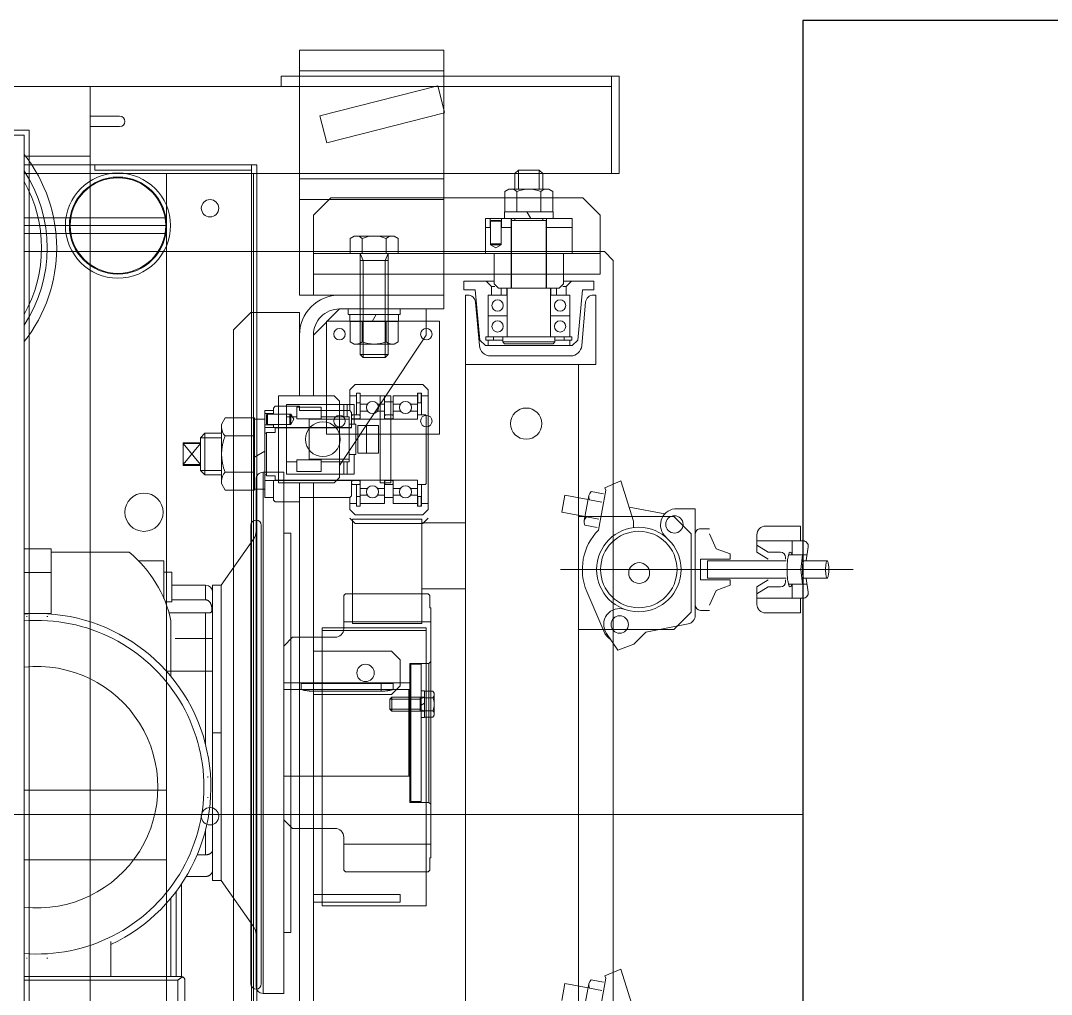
# Model space of a CAD drawing. Header units: millimetres. Extents: x 0 to 79600, y 0 to 55400.
# Drawn here: x 40677 to 41271, y 31005 to 31565 of the extents above; entities that cross this region are included whole.
import ezdxf

# ---------------------------------------------------------------- set-up
doc = ezdxf.new("R2010")
doc.units = ezdxf.units.MM
doc.header["$LTSCALE"] = 50
doc.layers.add('ASHIBA', color=230, linetype='Continuous')
doc.layers.add('MACHINE', color=204, linetype='Continuous')

# ---------------------------------------------------------------- blocks, each defined once
blk = doc.blocks.new('A$C6AD54ABD')
at = {"color": 0, "linetype": 'ByBlock', "lineweight": -2}
for p, q in [((410.1, -418.99), (410.1, 421.01)), ((410.1, -418.99), (410.1, 421.01)), ((448.1, -390.99), (448.1, 393.01)), ((445.1, -383.99), (445.1, 386.01)), ((445.1, -378.99), (445.1, 381.01)), ((314.1, 1.01), (314.1, 376.01)), ((317.3, 376.01), (317.3, -373.99)), ((316.1, 371.01), (316.1, -368.99)), ((366.1, 371.01), (366.1, -368.99)), ((109.1, -293.99), (109.1, 296.01)), ((129.1, 261.01), (129.1, -258.99)), ((194.1, 261.01), (194.1, -258.99)), ((281.6, -190.99), (281.6, 147.51)), ((289.6, 147.51), (289.6, -190.99)), ((289.6, -190.99), (289.6, 147.51)), ((327.6, 147.51), (327.6, -278.99)), ((355.6, 95.31), (355.6, 136.31)), ((359.6, 95.31), (359.6, 136.31)), ((113.25, 94.26), (117.51, 117.25)), ((104.6, 89.03), (97.31, 112.16)), ((125.67, 111.86), (122.99, 97.41)), ((138.63, 107.07), (136.81, 97.24)), ((122.69, 99.95), (115.57, 101.27)), ((298.6, -196.99), (298.6, 103.01)), ((310.6, 103.01), (298.6, 103.01)), ((310.6, -196.99), (310.6, 103.01)), ((114.68, 96.44), (121.79, 95.13)), ((136.81, 97.24), (123.42, 99.72)), ((311.6, -166.49), (311.6, 97.51)), ((314.6, -192.99), (314.6, 99.01)), ((317.6, 97.51), (317.6, -166.49)), ((355.61, 95.17), (355.6, 95.31)), ((355.62, 95.04), (355.61, 95.17)), ((355.65, 94.9), (355.62, 95.04)), ((359.22, 95.04), (359.02, 94.9)), ((359.41, 95.17), (359.22, 95.04)), ((359.6, 95.31), (359.41, 95.17)), ((448.1, 95.31), (359.6, 95.31)), ((113.82, 92.88), (104.6, 89.03)), ((113.25, 94.26), (113.82, 92.88)), ((355.68, 94.76), (355.65, 94.9)), ((355.73, 94.62), (355.68, 94.76)), ((355.78, 94.48), (355.73, 94.62)), ((355.85, 94.35), (355.78, 94.48)), ((355.93, 94.22), (355.85, 94.35)), ((356.02, 94.09), (355.93, 94.22)), ((356.11, 93.97), (356.02, 94.09)), ((356.22, 93.86), (356.11, 93.97)), ((356.34, 93.76), (356.22, 93.86)), ((356.47, 93.66), (356.34, 93.76)), ((356.61, 93.57), (356.47, 93.66)), ((356.77, 93.49), (356.61, 93.57)), ((356.94, 93.57), (356.77, 93.49)), ((357.12, 93.66), (356.94, 93.57)), ((357.29, 93.76), (357.12, 93.66)), ((357.46, 93.86), (357.29, 93.76)), ((357.64, 93.97), (357.46, 93.86)), ((357.6, 40.09), (357.6, 93.31)), ((448.1, 93.31), (357.6, 93.31)), ((357.83, 94.09), (357.64, 93.97)), ((358.02, 94.22), (357.83, 94.09)), ((358.22, 94.35), (358.02, 94.22)), ((358.42, 94.48), (358.22, 94.35)), ((358.62, 94.62), (358.42, 94.48)), ((358.82, 94.76), (358.62, 94.62)), ((359.02, 94.9), (358.82, 94.76)), ((360.6, 44.31), (360.6, 93.31)), ((363.6, 48.11), (363.6, 93.31)), ((398.1, 73.17), (398.1, 93.31)), ((434.5, 82.62), (434.5, 82.65)), ((434.95, 82.65), (434.5, 82.65)), ((446.71, 82.65), (446.25, 82.65)), ((446.71, 82.62), (446.71, 82.65)), ((294.6, -161.99), (294.6, 68.01)), ((298.6, 68.01), (294.6, 68.01)), ((316.05, -158.49), (316.05, 64.51)), ((334.6, 38.01), (316.05, 64.51)), ((216.6, -107.49), (216.6, 52.51)), ((216.6, 52.51), (276.6, 52.51)), ((281.6, 50.51), (231.6, 50.51)), ((231.6, 50.51), (231.6, 46.01)), ((276.6, 52.51), (276.6, -107.49)), ((231.6, 46.01), (281.6, 46.01)), ((334.6, -131.99), (334.6, 38.01)), ((339.6, 38.01), (334.6, 38.01)), ((339.6, -131.99), (339.6, 38.01)), ((342.98, 35.61), (342.78, 35.58)), ((343.19, 35.64), (342.98, 35.61)), ((343.39, 35.65), (343.19, 35.64)), ((343.6, 35.66), (343.39, 35.65)), ((354.79, 35.66), (343.6, 35.66)), ((215.6, 33), (214.6, 32)), ((214.6, 32), (214.6, 25.01)), ((215.6, 33), (263.1, 33)), ((263.1, 33), (264.1, 32)), ((264.1, 13.01), (264.1, 32)), ((339.61, 32.22), (339.6, 32.05)), ((339.62, 32.4), (339.61, 32.22)), ((339.65, 32.57), (339.62, 32.4)), ((339.68, 32.75), (339.65, 32.57)), ((339.72, 32.92), (339.68, 32.75)), ((339.77, 33.09), (339.72, 32.92)), ((339.84, 33.26), (339.77, 33.09)), ((339.91, 33.43), (339.84, 33.26)), ((339.99, 33.59), (339.91, 33.43)), ((340.08, 33.75), (339.99, 33.59)), ((340.18, 33.91), (340.08, 33.75)), ((340.29, 34.06), (340.18, 33.91)), ((340.4, 34.21), (340.29, 34.06)), ((340.53, 34.35), (340.4, 34.21)), ((340.66, 34.49), (340.53, 34.35)), ((340.81, 34.62), (340.66, 34.49)), ((340.96, 34.75), (340.81, 34.62)), ((341.11, 34.87), (340.96, 34.75)), ((341.28, 34.98), (341.11, 34.87)), ((341.45, 35.08), (341.28, 34.98)), ((341.62, 35.18), (341.45, 35.08)), ((341.8, 35.27), (341.62, 35.18)), ((341.99, 35.35), (341.8, 35.27)), ((342.18, 35.42), (341.99, 35.35)), ((342.38, 35.48), (342.18, 35.42)), ((342.58, 35.54), (342.38, 35.48)), ((342.78, 35.58), (342.58, 35.54)), ((214.6, 25.01), (214.1, 25.01)), ((214.1, -118.99), (214.1, 25.01)), ((448.1, 26.01), (366.1, 26.01)), ((339.61, 20.7), (339.6, 20.58)), ((339.62, 20.82), (339.61, 20.7)), ((339.64, 20.94), (339.62, 20.82)), ((339.68, 21.07), (339.64, 20.94)), ((339.72, 21.19), (339.68, 21.07)), ((339.77, 21.31), (339.72, 21.19)), ((339.84, 21.43), (339.77, 21.31)), ((339.91, 21.55), (339.84, 21.43)), ((339.99, 21.67), (339.91, 21.55)), ((340.08, 21.78), (339.99, 21.67)), ((340.18, 21.9), (340.08, 21.78)), ((340.29, 22.01), (340.18, 21.9)), ((340.4, 22.12), (340.29, 22.01)), ((340.53, 22.22), (340.4, 22.12)), ((340.66, 22.32), (340.53, 22.22)), ((340.8, 22.42), (340.66, 22.32)), ((340.95, 22.51), (340.8, 22.42)), ((341.11, 22.6), (340.95, 22.51)), ((341.27, 22.68), (341.11, 22.6)), ((341.44, 22.76), (341.27, 22.68)), ((341.62, 22.83), (341.44, 22.76)), ((341.8, 22.9), (341.62, 22.83)), ((341.99, 22.95), (341.8, 22.9)), ((342.18, 23.01), (341.99, 22.95)), ((342.37, 23.05), (342.18, 23.01)), ((342.57, 23.09), (342.37, 23.05)), ((342.78, 23.13), (342.57, 23.09)), ((342.98, 23.15), (342.78, 23.13)), ((343.19, 23.17), (342.98, 23.15)), ((343.39, 23.18), (343.19, 23.17)), ((343.6, 23.19), (343.39, 23.18)), ((343.6, 8.63), (343.6, 23.19)), ((348.47, 23.19), (343.6, 23.19)), ((214.1, 17.01), (264.1, 17.01)), ((293.6, 8.01), (269.1, 8.01)), ((293.6, 8.01), (298.6, 3.01)), ((0, 0), (3658, 0)), ((298.6, -96.99), (298.6, 3.01)), ((314.1, 1.01), (314.1, -373.99)), ((215.1, -6.99), (214.1, -5.99)), ((226.1, -6.99), (215.1, -6.99)), ((215.1, -86.99), (215.1, -6.99)), ((219.6, -86.49), (219.6, -7.49)), ((219.6, -7.49), (225.6, -7.49)), ((225.6, -7.49), (225.6, -86.49)), ((226.1, -86.99), (226.1, -6.99)), ((342.26, -10.04), (342.26, -9.58)), ((342.29, -9.58), (342.26, -9.58)), ((366.1, -13.99), (448.1, -13.99)), ((226.6, -21.99), (225.6, -22.99)), ((225.6, -70.99), (225.6, -22.99)), ((226.1, -21.99), (298.6, -21.99)), ((226.6, -71.99), (226.6, -21.99)), ((294.6, -21.99), (226.6, -21.99)), ((342.26, -21.8), (342.26, -21.34)), ((342.29, -21.8), (342.26, -21.8)), ((343.6, -116), (343.6, -40)), ((339.6, -46.99), (334.6, -46.99)), ((212.8, -55.98), (212.1, -57.19)), ((212.1, -57.19), (212.1, -69.79)), ((212.8, -55.98), (217.6, -55.98)), ((219.6, -55.79), (217.6, -55.79)), ((217.6, -55.98), (217.6, -71)), ((219.6, -71.19), (219.6, -55.79)), ((212.8, -59.74), (217.6, -59.74)), ((217.6, -59.49), (220.1, -60.57)), ((217.6, -59.49), (236.52, -59.49)), ((219.6, -62.91), (217.6, -64.07)), ((220.1, -59.49), (220.1, -67.49)), ((220.1, -60.57), (237.6, -60.57)), ((236.52, -59.49), (237.6, -60.57)), ((236.52, -67.49), (236.52, -59.49)), ((237.6, -60.57), (237.6, -66.41)), ((212.1, -69.79), (212.8, -71)), ((212.8, -67.24), (217.6, -67.24)), ((217.6, -71), (212.8, -71)), ((217.6, -67.49), (220.1, -66.41)), ((236.52, -67.49), (217.6, -67.49)), ((220.1, -66.41), (237.6, -66.41)), ((226.6, -71.99), (225.6, -70.99)), ((231.6, -73.99), (236.6, -68.99)), ((237.6, -66.41), (236.52, -67.49)), ((281.6, -68.99), (236.6, -68.99)), ((239.55, -71.18), (239.27, -71.22)), ((239.84, -71.15), (239.55, -71.18)), ((240.14, -71.12), (239.84, -71.15)), ((240.44, -71.09), (240.14, -71.12)), ((240.75, -71.06), (240.44, -71.09)), ((241.06, -71.04), (240.75, -71.06)), ((241.37, -71.02), (241.06, -71.04)), ((241.68, -71.01), (241.37, -71.02)), ((241.99, -71), (241.68, -71.01)), ((242.3, -70.99), (241.99, -71)), ((242.6, -70.99), (242.3, -70.99)), ((242.6, -75.49), (242.6, -70.99)), ((281.6, -70.99), (242.6, -70.99)), ((281.6, -75.49), (281.6, -70.99)), ((281.91, -70.99), (281.6, -70.99)), ((282.22, -71), (281.91, -70.99)), ((282.53, -71.01), (282.22, -71)), ((282.84, -71.02), (282.53, -71.01)), ((283.15, -71.04), (282.84, -71.02)), ((283.46, -71.06), (283.15, -71.04)), ((283.76, -71.09), (283.46, -71.06)), ((284.06, -71.12), (283.76, -71.09)), ((284.36, -71.15), (284.06, -71.12)), ((284.65, -71.18), (284.36, -71.15)), ((284.94, -71.22), (284.65, -71.18)), ((217.6, -71.19), (219.6, -71.19)), ((298.6, -71.99), (226.1, -71.99)), ((298.6, -75.79), (226.1, -75.79)), ((235.6, -71.99), (226.6, -71.99)), ((231.6, -73.99), (231.6, -88.99)), ((235.61, -71.99), (235.6, -71.99)), ((235.6, -75.49), (235.6, -71.99)), ((288.6, -75.49), (235.6, -75.49)), ((235.63, -71.98), (235.61, -71.99)), ((235.66, -71.97), (235.63, -71.98)), ((235.71, -71.96), (235.66, -71.97)), ((235.77, -71.94), (235.71, -71.96)), ((235.85, -71.92), (235.77, -71.94)), ((235.94, -71.9), (235.85, -71.92)), ((236.05, -71.87), (235.94, -71.9)), ((236.17, -71.84), (236.05, -71.87)), ((236.3, -71.8), (236.17, -71.84)), ((236.45, -71.77), (236.3, -71.8)), ((236.6, -71.73), (236.45, -71.77)), ((236.77, -71.69), (236.6, -71.73)), ((236.95, -71.65), (236.77, -71.69)), ((237.14, -71.6), (236.95, -71.65)), ((237.34, -71.56), (237.14, -71.6)), ((237.55, -71.52), (237.34, -71.56)), ((237.76, -71.47), (237.55, -71.52)), ((237.98, -71.43), (237.76, -71.47)), ((238.22, -71.39), (237.98, -71.43)), ((238.47, -71.34), (238.22, -71.39)), ((238.73, -71.3), (238.47, -71.34)), ((238.99, -71.26), (238.73, -71.3)), ((239.27, -71.22), (238.99, -71.26)), ((285.21, -71.26), (284.94, -71.22)), ((285.48, -71.3), (285.21, -71.26)), ((285.74, -71.34), (285.48, -71.3)), ((285.98, -71.39), (285.74, -71.34)), ((286.22, -71.43), (285.98, -71.39)), ((286.44, -71.47), (286.22, -71.43)), ((286.66, -71.52), (286.44, -71.47)), ((286.86, -71.56), (286.66, -71.52)), ((287.06, -71.6), (286.86, -71.56)), ((287.25, -71.65), (287.06, -71.6)), ((287.43, -71.69), (287.25, -71.65)), ((287.6, -71.73), (287.43, -71.69)), ((287.76, -71.77), (287.6, -71.73)), ((287.9, -71.8), (287.76, -71.77)), ((288.04, -71.84), (287.9, -71.8)), ((288.15, -71.87), (288.04, -71.84)), ((288.26, -71.9), (288.15, -71.87)), ((288.35, -71.92), (288.26, -71.9)), ((288.43, -71.94), (288.35, -71.92)), ((288.49, -71.96), (288.43, -71.94)), ((288.54, -71.97), (288.49, -71.96)), ((288.57, -71.98), (288.54, -71.97)), ((288.6, -71.99), (288.57, -71.98)), ((288.6, -75.49), (288.6, -71.99)), ((288.6, -71.99), (288.6, -71.99)), ((294.6, -71.99), (288.6, -71.99)), ((365.92, -82.49), (339.6, -82.49)), ((363.6, -111.44), (363.6, -79.49)), ((214.1, -87.99), (215.1, -86.99)), ((215.1, -86.99), (226.1, -86.99)), ((225.6, -86.49), (219.6, -86.49)), ((97.21, -98.09), (106.31, -94.51)), ((106.31, -94.51), (112.91, -104.18)), ((231.6, -88.99), (236.6, -93.99)), ((236.6, -93.99), (281.6, -93.99)), ((90.31, -105.01), (97.21, -98.09)), ((293.6, -101.99), (298.6, -96.99)), ((64.1, -116.49), (74.1, -106.49)), ((65.86, -109.73), (90.31, -105.01)), ((129.1, -106.49), (74.1, -106.49)), ((114.51, -105.46), (124.22, -128.3)), ((276.6, -105.89), (216.6, -105.89)), ((269.1, -101.99), (293.6, -101.99)), ((361.14, -101.38), (339.6, -101.38)), ((214.1, -110.99), (264.1, -110.99)), ((276.6, -107.49), (216.6, -107.49)), ((259.1, -109.99), (219.1, -109.99)), ((219.1, -109.99), (219.1, -169.99)), ((259.1, -169.99), (259.1, -109.99)), ((264.1, -125.99), (264.1, -106.99)), ((1.31, -116.01), (1.31, -124.51)), ((21.31, -116.01), (1.31, -116.01)), ((58.81, -117.51), (53.61, -117.51)), ((61.81, -114.64), (61.81, -176.01)), ((64.1, -116.49), (64.1, -161.49)), ((340.03, -117.63), (340.01, -117.81)), ((340.01, -117.81), (340.01, -118)), ((340.01, -118.2), (340.01, -118)), ((340.01, -118.41), (340.01, -118.2)), ((340.03, -118.63), (340.01, -118.41)), ((340.04, -117.46), (340.03, -117.63)), ((340.04, -118.85), (340.03, -118.63)), ((340.07, -117.29), (340.04, -117.46)), ((340.1, -117.14), (340.07, -117.29)), ((340.14, -116.99), (340.1, -117.14)), ((340.19, -116.86), (340.14, -116.99)), ((340.25, -116.74), (340.19, -116.86)), ((340.32, -116.62), (340.25, -116.74)), ((340.4, -116.52), (340.32, -116.62)), ((340.49, -116.43), (340.4, -116.52)), ((340.59, -116.35), (340.49, -116.43)), ((340.7, -116.28), (340.59, -116.35)), ((340.83, -116.23), (340.7, -116.28)), ((340.96, -116.18), (340.83, -116.23)), ((341.11, -116.14), (340.96, -116.18)), ((341.26, -116.1), (341.11, -116.14)), ((341.43, -116.08), (341.26, -116.1)), ((341.6, -116.05), (341.43, -116.08)), ((341.78, -116.04), (341.6, -116.05)), ((341.97, -116.02), (341.78, -116.04)), ((342.17, -116.01), (341.97, -116.02)), ((342.39, -116.01), (342.17, -116.01)), ((342.61, -116), (342.39, -116.01)), ((342.85, -116), (342.61, -116)), ((343.1, -116), (342.85, -116)), ((343.35, -116), (343.1, -116)), ((343.6, -116), (343.35, -116)), ((364.72, -116), (343.6, -116)), ((432.6, -152.99), (432.6, -115.37)), ((448.1, -115.69), (432.6, -115.69)), ((434.5, -114.03), (434.5, -114)), ((434.96, -114.03), (434.5, -114.03)), ((446.71, -114.03), (446.25, -114.03)), ((446.71, -114.03), (446.71, -114)), ((-0.19, -124.51), (26.31, -124.51)), ((6.1, -132.51), (6.1, -124.51)), ((26.31, -121.01), (26.31, -131.01)), ((49.81, -129.01), (53.61, -120.51)), ((214.6, -118.99), (214.1, -118.99)), ((214.6, -125.99), (214.6, -118.99)), ((340.07, -119.09), (340.04, -118.85)), ((340.1, -119.33), (340.07, -119.09)), ((340.14, -119.57), (340.1, -119.33)), ((340.19, -119.82), (340.14, -119.57)), ((340.25, -120.07), (340.19, -119.82)), ((340.31, -120.32), (340.25, -120.07)), ((340.38, -120.57), (340.31, -120.32)), ((340.47, -120.82), (340.38, -120.57)), ((340.56, -121.06), (340.47, -120.82)), ((340.66, -121.3), (340.56, -121.06)), ((340.77, -121.53), (340.66, -121.3)), ((340.89, -121.75), (340.77, -121.53)), ((341.02, -121.96), (340.89, -121.75)), ((341.16, -122.16), (341.02, -121.96)), ((341.31, -122.35), (341.16, -122.16)), ((341.47, -122.53), (341.31, -122.35)), ((341.63, -122.69), (341.47, -122.53)), ((341.8, -122.84), (341.63, -122.69)), ((341.98, -122.98), (341.8, -122.84)), ((342.16, -123.1), (341.98, -122.98)), ((342.35, -123.21), (342.16, -123.1)), ((342.54, -123.3), (342.35, -123.21)), ((342.75, -123.37), (342.54, -123.3)), ((342.95, -123.44), (342.75, -123.37)), ((343.17, -123.48), (342.95, -123.44)), ((343.38, -123.51), (343.17, -123.48)), ((343.6, -123.52), (343.38, -123.51)), ((343.6, -131.99), (343.6, -123.52)), ((363.1, -123.52), (343.6, -123.52)), ((363.1, -139.49), (363.1, -122.49)), ((366.9, -122.49), (363.1, -122.49)), ((367.6, -145.99), (367.6, -124.21)), ((-1.97, -135.88), (-3.16, -127.96)), ((19.92, -131.01), (26.31, -127.01)), ((41.81, -132.01), (49.81, -129.01)), ((194.1, -129.99), (219.1, -129.99)), ((195.1, -129.99), (219.1, -129.99)), ((215.6, -126.99), (214.6, -125.99)), ((215.6, -126.99), (263.1, -126.99)), ((219.1, -129.99), (219.1, -167.99)), ((263.1, -126.99), (264.1, -125.99)), ((-14.11, -136.01), (-0.73, -136.01)), ((-2.47, -132.51), (8.04, -132.51)), ((1.07, -141.01), (0.18, -132.51)), ((54.81, -136.01), (9.57, -136.01)), ((9.79, -134.01), (9.79, -135.01)), ((12.79, -131.01), (19.92, -131.01)), ((26.31, -131.01), (19.92, -135.01)), ((41.81, -135.01), (41.81, -132.01)), ((58.81, -135.01), (41.81, -135.01)), ((54.81, -146.01), (54.81, -136.01)), ((58.81, -147.01), (58.81, -135.01)), ((334.6, -131.99), (316.05, -158.49)), ((339.6, -131.99), (334.6, -131.99)), ((363.1, -131.99), (343.6, -131.99)), ((-29.15, -141.01), (139.33, -141.01)), ((0.18, -149.51), (1.07, -141.01)), ((367.6, -139.49), (363.1, -139.49)), ((448.1, -139.29), (432.6, -139.29)), ((-14.11, -146.01), (-0.73, -146.01)), ((-1.97, -146.14), (-3.16, -154.06)), ((9.57, -146.01), (54.81, -146.01)), ((9.79, -148.01), (9.79, -147.01)), ((26.31, -151.01), (19.92, -147.01)), ((41.81, -150.01), (41.81, -147.01)), ((41.81, -147.01), (58.81, -147.01)), ((382.1, -145.99), (367.6, -145.99)), ((-2.47, -149.51), (8.04, -149.51)), ((6.1, -157.51), (6.1, -149.51)), ((12.79, -151.01), (19.92, -151.01)), ((19.92, -151.01), (26.31, -155.01)), ((26.31, -161.01), (26.31, -151.01)), ((41.81, -150.01), (49.81, -153.01)), ((49.81, -153.01), (53.61, -161.51)), ((432.6, -150.99), (387.55, -150.99)), ((448.1, -152.99), (432.6, -152.99)), ((-0.19, -157.51), (26.31, -157.51)), ((1.31, -157.51), (1.31, -166.01)), ((21.31, -166.01), (1.31, -166.01)), ((58.81, -164.51), (53.61, -164.51)), ((64.1, -161.49), (74.1, -171.49)), ((97.31, -168.85), (97.31, -165.12)), ((113.25, -186.75), (117.51, -163.76)), ((125.37, -166.58), (118.25, -165.26)), ((298.6, -161.99), (294.6, -161.99)), ((74.1, -171.49), (129.1, -171.49)), ((104.6, -191.98), (97.31, -168.85)), ((117.36, -170.09), (124.48, -171.41)), ((125.67, -169.15), (122.99, -183.6)), ((125.24, -171.46), (138.63, -173.94)), ((219.1, -167.99), (194.1, -167.99)), ((219.1, -167.99), (195.1, -167.99)), ((215.6, -170.49), (218.6, -167.49)), ((218.6, -167.49), (257.6, -167.49)), ((219.1, -169.99), (259.1, -169.99)), ((257.6, -167.49), (260.6, -170.49)), ((73.81, -176.01), (61.81, -176.01)), ((99.85, -176.92), (79.27, -173.11)), ((138.63, -173.94), (136.81, -183.77)), ((218.6, -172.49), (215.6, -175.49)), ((215.6, -244.49), (215.6, -175.49)), ((218.6, -172.49), (257.6, -172.49)), ((221.6, -177.49), (219.4, -177.49)), ((219.4, -189.99), (219.4, -177.49)), ((219.5, -182.99), (219.5, -177.49)), ((221.5, -177.49), (221.5, -182.99)), ((221.6, -177.49), (221.6, -192.49)), ((256.8, -177.49), (254.6, -177.49)), ((254.6, -177.49), (254.6, -192.49)), ((254.7, -182.99), (254.7, -177.49)), ((256.7, -177.49), (256.7, -182.99)), ((256.8, -189.99), (256.8, -177.49)), ((260.6, -175.49), (257.6, -172.49)), ((260.6, -175.49), (260.6, -182.49)), ((122.69, -181.06), (115.57, -179.74)), ((136.81, -183.77), (123.42, -181.29)), ((219.4, -178.99), (215.6, -178.99)), ((221.5, -182.99), (219.5, -182.99)), ((235.6, -178.99), (221.6, -178.99)), ((221.6, -183.74), (225.73, -183.74)), ((231.47, -183.74), (235.6, -183.74)), ((235.6, -192.49), (235.6, -178.99)), ((240.6, -182.49), (235.6, -182.49)), ((254.6, -178.99), (240.6, -178.99)), ((240.6, -178.99), (240.6, -192.49)), ((244.73, -183.74), (240.6, -183.74)), ((254.6, -183.74), (250.47, -183.74)), ((256.7, -182.99), (254.7, -182.99)), ((256.8, -178.99), (260.6, -178.99)), ((260.6, -182.49), (259.6, -183.49)), ((260.6, -182.49), (259.6, -183.49)), ((259.6, -183.49), (259.6, -192.24)), ((259.6, -183.49), (259.6, -192.49)), ((260.6, -182.49), (289.6, -182.49)), ((289.6, -182.49), (289.6, -179.99)), ((303.6, -179.99), (289.6, -179.99)), ((304.6, -180.99), (303.6, -179.99)), ((304.6, -180.99), (304.6, -192.24)), ((309.6, -182.49), (304.6, -182.49)), ((309.6, -182.49), (309.6, -232.49)), ((113.82, -188.13), (104.6, -191.98)), ((113.25, -186.75), (113.82, -188.13)), ((114.68, -184.56), (121.79, -185.88)), ((225.73, -187.74), (221.6, -187.74)), ((235.6, -187.74), (231.47, -187.74)), ((240.6, -187.74), (244.73, -187.74)), ((250.47, -187.74), (254.6, -187.74)), ((315.5, -187.34), (309.6, -187.34)), ((309.6, -187.34), (309.6, -227.64)), ((332.32, -186.71), (315.5, -186.71)), ((315.5, -186.71), (315.5, -228.28)), ((334.5, -190.49), (332.32, -186.71)), ((217.1, -189.99), (216.6, -190.49)), ((216.6, -190.49), (216.6, -229.49)), ((217.1, -189.99), (221.6, -189.99)), ((259.6, -192.49), (221.6, -192.49)), ((236.1, -189.99), (235.6, -190.49)), ((235.6, -191.74), (236.1, -192.24)), ((236.1, -189.99), (240.1, -189.99)), ((236.1, -192.24), (240.1, -192.24)), ((243.1, -190.99), (237.1, -190.99)), ((237.1, -190.99), (237.1, -240.99)), ((240.6, -190.49), (240.1, -189.99)), ((240.1, -192.24), (240.6, -191.74)), ((243.1, -240.99), (243.1, -190.99)), ((255.1, -189.99), (254.6, -190.49)), ((254.6, -191.74), (255.1, -192.24)), ((255.1, -189.99), (259.1, -189.99)), ((255.1, -192.24), (259.1, -192.24)), ((259.6, -190.49), (259.1, -189.99)), ((259.1, -192.24), (259.6, -191.74)), ((259.6, -192.24), (309.6, -192.24)), ((303.6, -192.49), (259.6, -192.49)), ((266.6, -193.99), (269.6, -190.99)), ((266.6, -237.99), (266.6, -193.99)), ((269.6, -190.99), (301.6, -190.99)), ((301.6, -190.99), (301.6, -240.99)), ((303.6, -194.99), (303.6, -192.49)), ((308.6, -194.99), (303.6, -194.99)), ((308.6, -194.99), (308.6, -219.99)), ((309.6, -195.49), (308.6, -195.49)), ((334.5, -224.49), (334.5, -190.49)), ((344, -195.49), (334.5, -195.49)), ((346.6, -198.09), (344, -195.49)), ((344, -195.49), (344, -219.49)), ((216.6, -275.99), (266.6, -200.99)), ((264.1, -195.99), (258.1, -195.99)), ((258.1, -195.99), (258.1, -207.24)), ((262.1, -202.99), (262.1, -195.99)), ((264.1, -195.99), (297.1, -195.99)), ((264.1, -202.99), (264.1, -195.99)), ((277.1, -204.21), (277.1, -197.49)), ((277.1, -197.49), (291.1, -197.49)), ((291.1, -197.49), (291.1, -204.21)), ((297.1, -195.99), (297.1, -235.99)), ((310.6, -196.99), (298.6, -196.99)), ((332.32, -197.1), (315.5, -197.1)), ((334.5, -198.09), (346.6, -198.09)), ((346.6, -216.89), (346.6, -198.09)), ((356.6, -200.99), (346.6, -200.99)), ((356.6, -201.49), (346.6, -201.49)), ((356.6, -213.49), (346.6, -201.49)), ((346.6, -213.49), (356.6, -201.49)), ((356.6, -213.99), (356.6, -200.99)), ((257.1, -207.24), (257.1, -224.74)), ((257.1, -207.24), (261.1, -207.24)), ((261.1, -228.99), (261.1, -202.99)), ((261.1, -202.99), (277.1, -202.99)), ((261.1, -204.49), (284.1, -204.49)), ((291.1, -204.21), (277.1, -204.21)), ((284.1, -204.49), (284.1, -227.49)), ((291.1, -202.99), (297.1, -202.99)), ((297.1, -202.99), (297.1, -228.99)), ((309.6, -209.19), (315.5, -205.79)), ((244.1, -207.99), (256.1, -207.99)), ((244.1, -223.99), (244.1, -207.99)), ((251.1, -207.99), (251.1, -223.99)), ((256.1, -207.99), (256.1, -223.99)), ((356.6, -213.49), (346.6, -213.49)), ((209.1, -283.99), (209.1, -218.99)), ((209.1, -218.99), (274.1, -218.99)), ((274.1, -283.99), (274.1, -218.99)), ((308.6, -219.49), (309.6, -219.49)), ((332.32, -217.88), (315.5, -217.88)), ((334.5, -216.89), (346.6, -216.89)), ((334.5, -219.49), (344, -219.49)), ((344, -219.49), (346.6, -216.89)), ((346.6, -213.99), (356.6, -213.99)), ((256.1, -223.99), (244.1, -223.99)), ((257.1, -224.74), (261.1, -224.74)), ((258.1, -224.74), (258.1, -235.99)), ((303.6, -222.49), (259.6, -222.49)), ((259.6, -231.49), (259.6, -222.49)), ((259.6, -222.74), (259.6, -228.99)), ((259.6, -222.74), (309.6, -222.74)), ((294.6, -224.49), (292.87, -227.49)), ((295.1, -224.49), (294.6, -224.99)), ((294.6, -224.49), (304.6, -224.49)), ((294.6, -229.99), (294.6, -224.99)), ((295.1, -230.49), (295.1, -224.49)), ((308.6, -219.99), (303.6, -219.99)), ((303.6, -219.99), (303.6, -222.49)), ((304.6, -224.49), (304.6, -222.74)), ((309.6, -224.24), (304.6, -224.24)), ((308.1, -224.49), (304.6, -224.49)), ((308.6, -224.99), (308.1, -224.49)), ((308.1, -230.49), (308.1, -224.49)), ((308.6, -224.99), (308.6, -229.99)), ((332.32, -228.28), (334.5, -224.49)), ((216.6, -229.49), (217.1, -229.99)), ((217.1, -229.99), (221.6, -229.99)), ((219.4, -242.49), (219.4, -229.99)), ((221.6, -227.49), (221.6, -242.49)), ((259.6, -227.49), (221.6, -227.49)), ((235.6, -240.99), (235.6, -227.49)), ((236.1, -227.74), (235.6, -228.24)), ((235.6, -229.49), (236.1, -229.99)), ((236.1, -227.74), (240.1, -227.74)), ((236.1, -229.99), (240.1, -229.99)), ((240.6, -228.24), (240.1, -227.74)), ((240.1, -229.99), (240.6, -229.49)), ((240.6, -227.49), (240.6, -240.99)), ((254.6, -227.49), (254.6, -242.49)), ((255.1, -227.74), (254.6, -228.24)), ((254.6, -229.49), (255.1, -229.99)), ((255.1, -227.74), (259.1, -227.74)), ((255.1, -229.99), (259.1, -229.99)), ((256.8, -242.49), (256.8, -229.99)), ((259.6, -228.24), (259.1, -227.74)), ((259.1, -229.99), (259.6, -229.49)), ((284.1, -227.49), (261.1, -227.49)), ((277.1, -228.99), (261.1, -228.99)), ((262.1, -235.99), (262.1, -228.99)), ((264.1, -235.99), (264.1, -228.99)), ((277.1, -227.77), (291.1, -227.77)), ((277.1, -234.49), (277.1, -227.77)), ((291.1, -227.77), (291.1, -234.49)), ((297.1, -228.99), (291.1, -228.99)), ((292.87, -227.49), (294.6, -230.49)), ((294.6, -229.99), (295.1, -230.49)), ((294.6, -230.49), (304.6, -230.49)), ((308.1, -230.49), (304.6, -230.49)), ((304.6, -233.99), (304.6, -230.49)), ((309.6, -230.74), (304.6, -230.74)), ((308.1, -230.49), (308.6, -229.99)), ((309.6, -227.64), (315.5, -227.64)), ((315.5, -228.28), (332.32, -228.28)), ((221.5, -236.99), (219.5, -236.99)), ((219.5, -236.99), (219.5, -242.49)), ((221.5, -242.49), (221.5, -236.99)), ((225.73, -232.24), (221.6, -232.24)), ((221.6, -236.24), (225.73, -236.24)), ((235.6, -232.24), (231.47, -232.24)), ((231.47, -236.24), (235.6, -236.24)), ((240.6, -232.24), (244.73, -232.24)), ((244.73, -236.24), (240.6, -236.24)), ((250.47, -232.24), (254.6, -232.24)), ((254.6, -236.24), (250.47, -236.24)), ((256.7, -236.99), (254.7, -236.99)), ((254.7, -236.99), (254.7, -242.49)), ((256.7, -242.49), (256.7, -236.99)), ((258.1, -235.99), (264.1, -235.99)), ((259.6, -231.49), (260.6, -232.49)), ((260.6, -232.49), (289.6, -232.49)), ((260.6, -232.49), (260.6, -244.49)), ((297.1, -235.99), (264.1, -235.99)), ((291.1, -234.49), (277.1, -234.49)), ((289.6, -234.99), (289.6, -232.49)), ((303.6, -234.99), (289.6, -234.99)), ((303.6, -234.99), (304.6, -233.99)), ((309.6, -232.49), (304.6, -232.49)), ((215.6, -240.99), (219.4, -240.99)), ((219.4, -242.49), (221.6, -242.49)), ((221.6, -240.99), (235.6, -240.99)), ((240.6, -237.49), (235.6, -237.49)), ((237.1, -240.99), (243.1, -240.99)), ((240.6, -240.99), (254.6, -240.99)), ((256.8, -242.49), (254.6, -242.49)), ((260.6, -240.99), (256.8, -240.99)), ((269.6, -240.99), (266.6, -237.99)), ((301.6, -240.99), (269.6, -240.99)), ((281.6, -240.99), (281.6, -275.99)), ((281.6, -240.99), (281.6, -275.99)), ((281.6, -275.99), (281.6, -240.99)), ((289.6, -240.99), (289.6, -275.99)), ((289.6, -288.99), (289.6, -240.99)), ((215.6, -244.49), (218.6, -247.49)), ((218.6, -247.49), (257.6, -247.49)), ((257.6, -247.49), (260.6, -244.49)), ((194.1, -258.99), (119.1, -258.99)), ((119.1, -258.99), (119.1, -298.99)), ((194.1, -298.99), (194.1, -258.99)), ((133.59, -263.99), (179.61, -263.99)), ((240.33, -262.99), (238.6, -264.72)), ((238.6, -264.72), (254.6, -264.72)), ((238.6, -264.72), (238.6, -322.99)), ((252.87, -262.99), (240.33, -262.99)), ((240.33, -318.99), (240.33, -262.99)), ((254.6, -264.72), (252.87, -262.99)), ((252.87, -318.99), (252.87, -262.99)), ((254.6, -322.99), (254.6, -264.72)), ((127.11, -269.92), (124.93, -294.88)), ((129.34, -272.98), (132.6, -269.99)), ((182.6, -269.99), (132.6, -269.99)), ((134.1, -269.99), (134.1, -273.04)), ((143.6, -270.99), (142.6, -271.99)), ((142.6, -271.99), (142.6, -274.99)), ((142.6, -271.99), (172.6, -271.99)), ((171.6, -270.99), (143.6, -270.99)), ((171.6, -270.99), (172.6, -271.99)), ((172.6, -271.99), (172.6, -274.99)), ((181.1, -269.99), (181.1, -273.04)), ((182.6, -269.99), (185.87, -272.98)), ((186.09, -269.92), (188.27, -294.88)), ((235.1, -270.79), (232.75, -272.15)), ((232.75, -272.15), (232.75, -283.79)), ((258.1, -270.79), (235.1, -270.79)), ((239.67, -272.15), (239.67, -283.79)), ((253.53, -272.15), (253.53, -283.79)), ((260.46, -272.15), (258.1, -270.79)), ((260.46, -283.79), (260.46, -272.15)), ((126.78, -301.99), (129.34, -272.98)), ((132.85, -273.04), (132.85, -274.99)), ((142.6, -273.04), (132.85, -273.04)), ((137.35, -273.12), (132.85, -273.12)), ((132.85, -274.92), (137.35, -274.92)), ((132.85, -274.99), (145.1, -274.99)), ((134.1, -274.99), (134.1, -298.99)), ((137.35, -274.92), (137.35, -273.12)), ((145.1, -274.99), (145.1, -302.99)), ((145.1, -274.99), (170.1, -274.99)), ((145.1, -275.44), (145.1, -302.99)), ((182.35, -274.99), (170.1, -274.99)), ((170.1, -274.99), (170.1, -302.99)), ((172.6, -273.04), (182.35, -273.04)), ((177.85, -274.92), (177.85, -273.12)), ((177.85, -273.12), (182.35, -273.12)), ((182.35, -274.92), (177.85, -274.92)), ((181.1, -274.99), (181.1, -298.99)), ((182.35, -273.04), (182.35, -274.99)), ((188.43, -301.99), (185.87, -272.98)), ((216.6, -290.99), (216.6, -275.99)), ((281.6, -275.99), (266.6, -290.99)), ((274.1, -283.99), (209.1, -283.99)), ((232.6, -287.79), (232.6, -283.79)), ((232.6, -283.79), (260.6, -283.79)), ((247.76, -283.79), (245.45, -287.79)), ((260.6, -283.79), (260.6, -287.79)), ((317.6, -288.99), (327.6, -278.99)), ((145.1, -286.99), (134.1, -286.99)), ((181.1, -286.99), (170.1, -286.99)), ((261.6, -287.79), (231.6, -287.79)), ((231.6, -290.99), (231.6, -287.79)), ((261.6, -287.79), (261.6, -290.99)), ((289.6, -288.99), (317.6, -288.99)), ((109.1, -318.99), (109.1, -293.99)), ((206.6, -298.99), (206.6, -290.99)), ((206.6, -290.99), (266.6, -290.99)), ((266.6, -290.99), (216.6, -290.99)), ((266.6, -290.99), (216.6, -290.99)), ((261.6, -290.99), (231.6, -290.99)), ((120.45, -298.99), (119.1, -298.99)), ((120.1, -306.99), (120.1, -301.99)), ((120.1, -301.99), (126.78, -301.99)), ((134.1, -298.99), (145.1, -298.99)), ((136.1, -303.99), (136.1, -298.99)), ((141.6, -298.99), (141.6, -302.99)), ((144.85, -298.99), (144.85, -302.99)), ((181.1, -298.99), (170.1, -298.99)), ((170.35, -298.99), (170.35, -302.99)), ((173.6, -298.99), (173.6, -302.99)), ((179.1, -303.99), (179.1, -298.99)), ((188.43, -301.99), (195.1, -301.99)), ((192.76, -298.99), (194.1, -298.99)), ((195.1, -301.99), (195.1, -306.99)), ((206.6, -310.99), (206.6, -298.99)), ((206.6, -298.99), (281.6, -298.99)), ((273.6, -298.99), (206.6, -298.99)), ((206.6, -439.99), (206.6, -298.99)), ((206.6, -298.99), (289.6, -298.99)), ((281.6, -298.99), (281.6, -310.99)), ((289.6, -298.99), (289.6, -439.99)), ((137.6, -306.99), (120.1, -306.99)), ((136.1, -303.99), (133.1, -306.99)), ((136.1, -303.99), (138.1, -303.99)), ((137.6, -305.49), (140.1, -302.99)), ((137.6, -305.49), (140.1, -302.99)), ((137.6, -305.49), (137.6, -310.99)), ((137.6, -305.49), (137.6, -322.99)), ((140.1, -302.99), (175.1, -302.99)), ((140.1, -302.99), (147.6, -302.99)), ((147.35, -302.99), (147.35, -342.99)), ((147.6, -302.99), (147.6, -341.99)), ((147.6, -302.99), (167.6, -302.99)), ((167.6, -342.99), (167.6, -302.99)), ((175.1, -302.99), (167.6, -302.99)), ((167.85, -342.99), (167.85, -302.99)), ((175.1, -302.99), (177.6, -305.49)), ((175.1, -302.99), (177.6, -305.49)), ((177.1, -303.99), (179.1, -303.99)), ((177.6, -305.49), (177.6, -310.99)), ((177.6, -305.49), (177.6, -322.99)), ((195.1, -306.99), (177.6, -306.99)), ((182.1, -306.99), (179.1, -303.99)), ((116.6, -322.99), (116.6, -310.99)), ((116.6, -310.99), (281.6, -310.99)), ((281.6, -310.99), (206.6, -310.99)), ((281.6, -310.99), (281.6, -322.99)), ((114.1, -323.99), (109.1, -318.99)), ((254.6, -318.99), (238.6, -318.99)), ((238.6, -322.99), (240.33, -318.99)), ((254.6, -322.99), (252.87, -318.99)), ((114.1, -323.99), (448.1, -323.99)), ((281.6, -322.99), (116.6, -322.99)), ((116.6, -344.99), (116.6, -322.99)), ((132.6, -322.99), (132.6, -342.99)), ((137.6, -322.99), (132.6, -322.99)), ((173.6, -327.99), (176.6, -326.26)), ((176.6, -326.26), (179.6, -327.99)), ((182.6, -322.99), (177.6, -322.99)), ((182.6, -342.99), (182.6, -322.99)), ((232.75, -331.63), (232.75, -322.99)), ((232.75, -322.99), (260.46, -322.99)), ((239.67, -331.63), (239.67, -322.99)), ((253.53, -331.63), (253.53, -322.99)), ((260.46, -322.99), (260.46, -331.63)), ((281.6, -344.99), (281.6, -322.99)), ((173.6, -328.49), (174.1, -327.99)), ((173.6, -327.99), (173.6, -337.99)), ((179.6, -328.49), (173.6, -328.49)), ((179.1, -327.99), (174.1, -327.99)), ((179.1, -327.99), (179.6, -328.49)), ((179.6, -327.99), (179.6, -337.99)), ((235.1, -332.99), (232.75, -331.63)), ((260.46, -331.63), (258.1, -332.99)), ((147.35, -337.99), (132.6, -337.99)), ((173.6, -337.99), (167.85, -337.99)), ((173.35, -342.99), (173.35, -337.99)), ((173.6, -341.49), (173.6, -337.99)), ((179.6, -341.49), (179.6, -337.99)), ((182.6, -337.99), (179.6, -337.99)), ((179.85, -342.99), (179.85, -337.99)), ((258.1, -332.99), (235.1, -332.99)), ((366.1, -334.49), (448.1, -334.49)), ((132.6, -342.99), (182.6, -342.99)), ((143.6, -342.99), (143.6, -346.99)), ((147.6, -341.99), (149.6, -341.99)), ((149.6, -342.99), (149.6, -341.99)), ((149.6, -341.99), (165.6, -341.99)), ((158.76, -346.99), (156.45, -342.99)), ((167.6, -341.99), (165.6, -341.99)), ((165.6, -342.99), (165.6, -341.99)), ((171.6, -346.99), (171.6, -342.99)), ((174.1, -341.99), (173.6, -341.49)), ((179.6, -341.49), (173.6, -341.49)), ((174.1, -341.99), (179.1, -341.99)), ((179.6, -341.49), (179.1, -341.99)), ((366.1, -338.99), (448.1, -338.99)), ((366.1, -343.49), (448.1, -343.49)), ((126.6, -354.99), (116.6, -344.99)), ((143.6, -346.99), (171.6, -346.99)), ((143.75, -358.63), (143.75, -346.99)), ((150.67, -358.63), (150.67, -346.99)), ((164.53, -358.63), (164.53, -346.99)), ((171.46, -346.99), (171.46, -358.63)), ((281.6, -344.99), (271.6, -354.99)), ((126.6, -354.99), (271.6, -354.99)), ((289.6, -353.99), (206.6, -353.99)), ((146.1, -359.99), (143.75, -358.63)), ((169.1, -359.99), (146.1, -359.99)), ((149.6, -368.99), (149.6, -359.99)), ((151.6, -359.99), (151.6, -370.99)), ((163.6, -370.99), (163.6, -359.99)), ((165.6, -368.99), (165.6, -359.99)), ((171.46, -358.63), (169.1, -359.99)), ((289.6, -365.99), (206.6, -365.99)), ((110.1, -368.99), (105.6, -368.99)), ((105.6, -368.99), (105.6, -424.99)), ((110.1, -418.99), (110.1, -368.99)), ((110.1, -368.99), (110.1, -424.99)), ((448.1, -368.99), (110.1, -368.99)), ((149.6, -368.99), (151.6, -370.99)), ((149.6, -368.99), (165.6, -368.99)), ((151.6, -370.99), (163.6, -370.99)), ((163.6, -370.99), (165.6, -368.99)), ((317.3, -370.99), (407.3, -370.99)), ((407.3, -370.99), (407.3, -373.99)), ((448.1, -373.99), (314.1, -373.99)), ((448.1, -378.99), (410.1, -378.99)), ((445.1, -393.99), (445.1, -383.99)), ((206.07, -403.99), (273.9, -386.69)), ((273.9, -386.69), (277.85, -402.2)), ((1052.1, -390.99), (448.1, -390.99)), ((410.1, -395.99), (393.1, -395.99)), ((1055.1, -393.99), (445.1, -393.99)), ((277.85, -402.2), (210.02, -419.49)), ((393.1, -401.99), (410.1, -401.99)), ((210.02, -419.49), (206.12, -404.21)), ((450.1, -418.99), (110.1, -418.99)), ((470.1, -418.99), (110.1, -418.99)), ((110.1, -418.99), (300.1, -418.99)), ((110.1, -424.99), (110.1, -418.99)), ((300.1, -418.99), (300.1, -424.99)), ((450.1, -418.99), (410.1, -418.99)), ((450.1, -418.99), (410.1, -418.99)), ((450.1, -418.99), (2387.1, -418.99)), ((110.1, -424.99), (105.6, -424.99)), ((300.1, -424.99), (110.1, -424.99)), ((289.6, -427.99), (206.6, -427.99)), ((289.6, -439.99), (206.6, -439.99))]:
    blk.add_line(p, q, dxfattribs=at)
blk.add_lwpolyline([(-14.11, -146.01, 0.232869), (-13.7, -145.48, 0.039974), (-13.46, -144.54, 0.021873), (-13.29, -143.25, 0.02234), (-13.19, -141.01, 0.02234), (-13.29, -138.77, 0.021873), (-13.46, -137.47, 0.039974), (-13.7, -136.54, 0.232869), (-14.11, -136.01, 0.232869), (-14.51, -136.54, 0.039974), (-14.75, -137.47, 0.021873), (-14.92, -138.77, 0.02234), (-15.02, -141.01, 0.02234), (-14.92, -143.25, 0.021873), (-14.75, -144.54, 0.039974), (-14.51, -145.48, 0.232869)], format="xyb", close=True, dxfattribs=at)
for points in [[(-0.73, -146.01, 0.232869), (-0.33, -145.48, 0.039974), (-0.09, -144.54, 0.021873), (0.08, -143.25, 0.02234), (0.18, -141.01, 0.02234), (0.08, -138.77, 0.021873), (-0.09, -137.47, 0.039974), (-0.33, -136.54, 0.232869), (-0.73, -136.01, 0.232869), (-0.73, -136.01, 0.232869)], [(6.19, -149.51, 0.113324), (6.33, -149.95, 0.232869), (7.15, -151.01, 0.232869), (7.96, -149.95, 0.039974), (8.44, -148.08, 0.021873), (8.78, -145.48, 0.02234), (8.97, -141.01, 0.02234), (8.78, -136.54, 0.021873), (8.44, -133.94, 0.039974), (7.96, -132.07, 0.232869), (7.15, -131.01, 0.232869), (6.33, -132.07, 0.039974), (6.19, -132.51, 0.025777)]]:
    blk.add_lwpolyline(points, format="xyb", dxfattribs=at)
for centre, radius in [((341.1, 1.01), 5), ((341.1, 1.01), 5), ((251.6, -81.49), 5), ((251.6, -81.49), 5), ((105.31, -109.37), 5), ((94.31, -141.01), 24.3), ((94.31, -141.01), 22), ((94.1, -138.99), 6), ((73.81, -167.01), 5), ((379.1, -173.99), 11), ((228.6, -185.74), 3.5), ((247.6, -185.74), 3.5), ((276.1, -215.99), 10), ((159.1, -224.99), 9), ((216.6, -226.49), 3.32), ((266.6, -226.49), 3.32), ((228.6, -234.24), 3.5), ((247.6, -234.24), 3.5), ((139.6, -280.99), 3.25), ((175.6, -280.99), 3.25), ((216.6, -276.49), 3.32), ((266.6, -276.49), 3.32), ((139.6, -292.99), 3.25), ((175.6, -292.99), 3.25), ((394.1, -338.99), 30.25), ((394.1, -338.99), 27.95), ((394.1, -338.99), 27.5), ((341.1, -348.99), 5), ((341.1, -348.99), 5)]:
    blk.add_circle(centre, radius, dxfattribs=at)
for centre, radius, start, end in [((310.6, 99.01), 4, 0, 90), ((118.76, 98.2), 4.3, 314.63832, 24.06678), ((314.6, 97.51), 3, 0, 180), ((357.6, 95.31), 2, 245.5302, 270), ((440.6, -15.69), 96, 85.5192, 274.4808), ((440.6, -15.69), 100, 115.15068, 274.30122), ((322.6, 69.09), 8, 180, 214.99995), ((440.6, -15.69), 69.5, 83.80494, 276.19506), ((269.1, 13.01), 5, 180, 270), ((214.98, -57.86), 2.88, 180, 220.70362), ((222.57, -63.49), 10.46, 158.98552, 201.01448), ((214.98, -69.12), 2.88, 139.29638, 180), ((105.31, -109.37), 9.2, 250.83084, 34.30652), ((105.31, -109.37), 10, 23.02475, 57.38044), ((269.1, -106.99), 5, 90, 180), ((66.81, -114.64), 5, 100.9228, 180), ((432.09, -96.99), 70, 191.91394, 230.48235), ((21.31, -121.01), 5, 0, 90), ((58.81, -120.51), 3, 0, 90), ((-0.19, -127.51), 3, 90, 188.56752), ((94.31, -141.01), 32.5, 315.56649, 23.02475), ((343.6, -127.99), 4, 180, 270), ((12.79, -134.01), 3, 90, 180), ((12.79, -148.01), 3, 180, 270), ((-0.19, -154.51), 3, 171.43248, 270), ((72.33, -166.65), 9.48, 278.93011, 46.68896), ((322.6, -163.08), 8, 145.00005, 180), ((21.31, -161.01), 5, 270, 0), ((58.81, -161.51), 3, 270, 0), ((121.44, -168.36), 4.3, 314.93661, 24.36507), ((314.6, -166.49), 3, 180, 0), ((118.76, -182.81), 4.3, 314.63832, 24.06678), ((310.6, -192.99), 4, 270, 0), ((327.23, -191.9), 7.27, 314.38531, 0), ((308.7, -207.49), 25.81, 336.25234, 23.74766), ((327.23, -223.08), 7.27, 0, 45.61469), ((133.59, -270.49), 6.5, 90, 175), ((179.61, -270.49), 6.5, 5, 90), ((236.21, -275.88), 5.09, 47.11671, 90), ((246.6, -289.11), 18.32, 67.78069, 112.21931), ((256.99, -275.88), 5.09, 90, 132.88329), ((516.1, -326.09), 86.75, 141.60962, 218.39038), ((266.6, -275.99), 15, 270, 0), ((266.6, -275.99), 23, 270, 0), ((516.1, -326.09), 81.25, 146.80948, 213.19052), ((516.1, -326.09), 78, 150.65958, 209.34042), ((120.45, -294.49), 4.5, 270, 355), ((192.76, -294.49), 4.5, 185, 270), ((147.1, -303.49), 0.5, 0, 90), ((168.1, -303.49), 0.5, 90, 180), ((236.21, -327.9), 5.09, 270, 312.88329), ((246.6, -314.67), 18.32, 247.78069, 292.21931), ((256.99, -327.9), 5.09, 227.11671, 270), ((147.21, -354.9), 5.09, 270, 312.88329), ((157.6, -341.67), 18.32, 247.78069, 292.21931), ((167.99, -354.9), 5.09, 227.11671, 270), ((393.1, -398.99), 3, 90, 270)]:
    blk.add_arc(centre, radius, start, end, dxfattribs=at)

msp = doc.modelspace()

# ---------------------------------------------------------------- linework, layer by layer
at = {"layer": 'ASHIBA'}
msp.add_lwpolyline([(41737.58, 31565.1), (41127.58, 31565.1), (41127.58, 30651.1), (41737.58, 31565.1), (41737.58, 30651.1), (41127.58, 30651.1)], dxfattribs=at)

# ---------------------------------------------------------------- block references
at = {"layer": 'MACHINE', "lineweight": 5, "rotation": 180}
msp.add_blockref('A$C6AD54ABD', (41127.58, 31108.1), dxfattribs=at)

doc.saveas('drawing.dxf')
